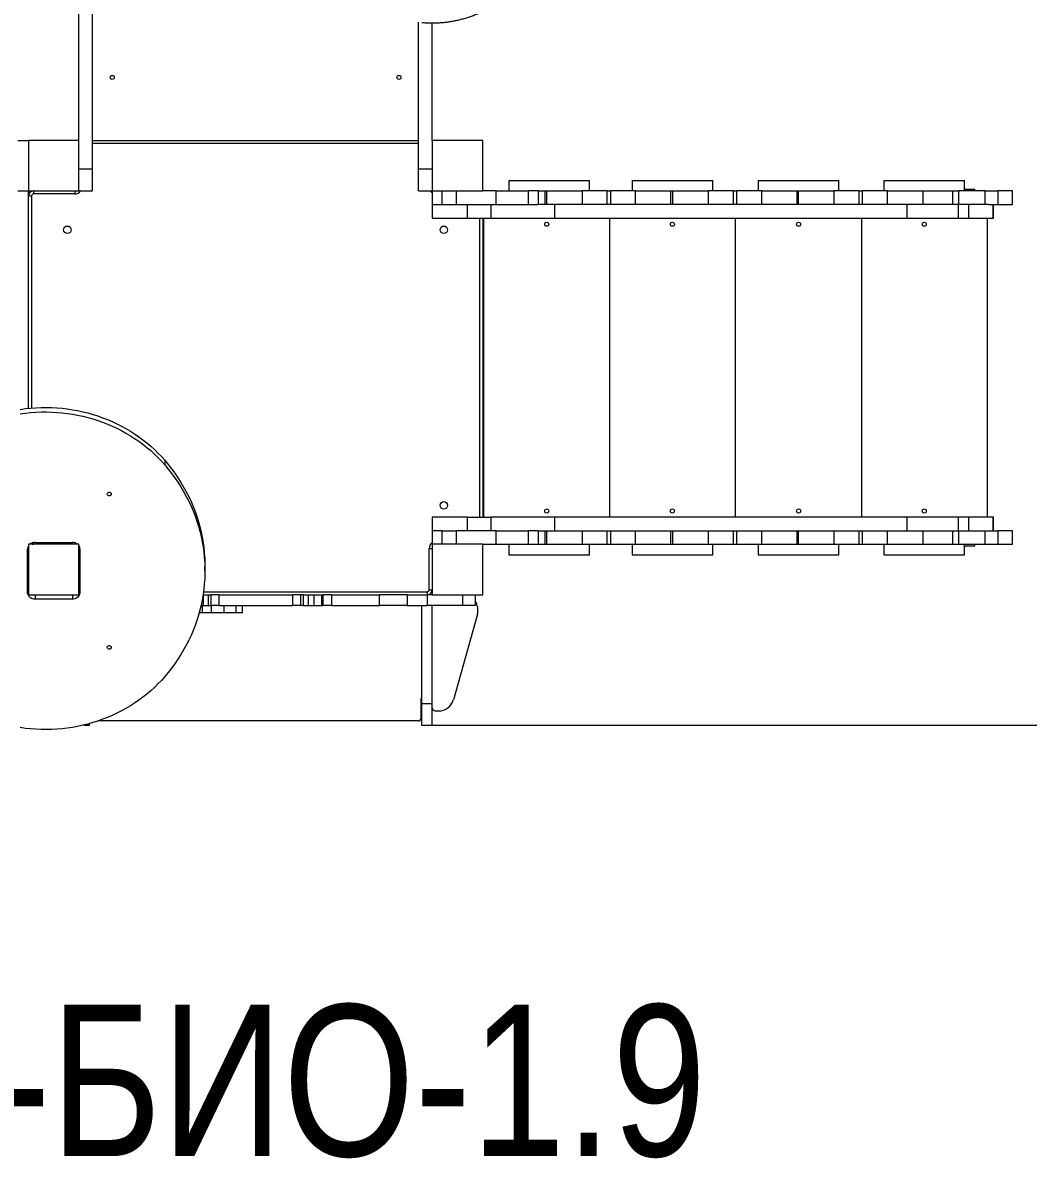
# Model space of a CAD drawing. Header units: millimetres. Extents: x -4727 to 4677, y -3642 to 4812.
# Drawn here: x -1637 to 355, y -3001 to -751 of the extents above; entities that cross this region are included whole.
import ezdxf

# ---------------------------------------------------------------- set-up
doc = ezdxf.new("R2010")
doc.units = ezdxf.units.MM
for name, color, linetype in [('DIKOM_АРТИКУЛ', 7, 'Continuous'), ('DIKOM_ОБЪЕКТ', 7, 'Continuous'), ('DIKOM_РАЗМЕР_ЗОНА', 7, 'Continuous'), ('DIKOM_РАЗМЕР_ОБЪЕКТА', 7, 'Continuous')]:
    doc.layers.add(name, color=color, linetype=linetype)
doc.styles.add('style1', font='arial.ttf', dxfattribs={"width": 0.8})
doc.dimstyles.new('1-50', dxfattribs={"dimtxt": 300, "dimasz": 200, "dimexe": 100, "dimexo": 0, "dimgap": 100, "dimtad": 1, "dimdec": 0, "dimtxsty": 'style1', "dimcen": 0, "dimclrd": 7, "dimclre": 7, "dimadec": 1, "dimazin": 2, "dimtfac": 1, "dimtdec": 0, "dimtmove": 1, "dimatfit": 3, "dimfxl": 0, "dimlwd": 25, "dimlwe": 18, "dimarcsym": 0})

# ---------------------------------------------------------------- blocks, each defined once
blk = doc.blocks.new('*D15')
at = {"layer": 'Defpoints', "color": 0, "transparency": 16777216}
for p in [(1810, 3454.8), (1810, 1556.9), (-3226.7, -1434.3)]:
    blk.add_point(p, dxfattribs=at)
at = {"layer": 'DIKOM_РАЗМЕР_ОБЪЕКТА', "color": 7, "lineweight": 18, "transparency": 16777216}
for p, q in [((-3226.7, -1434.3), (-3226.7, 3554.8)), ((1810, 1556.9), (1810, 3554.8))]:
    blk.add_line(p, q, dxfattribs=at)
at = {"layer": 'DIKOM_РАЗМЕР_ОБЪЕКТА', "color": 7, "lineweight": 25, "transparency": 16777216}
blk.add_line((-3026.7, 3454.8), (1610, 3454.8), dxfattribs=at)
at = {"layer": 'DIKOM_РАЗМЕР_ОБЪЕКТА', "color": 7, "transparency": 16777216}
for points in [[(-3026.7, 3488.1), (-3026.7, 3421.5), (-3226.7, 3454.8)], [(1610, 3488.1), (1610, 3421.5), (1810, 3454.8)]]:
    blk.add_solid(points, dxfattribs=at)
at = {"layer": 'DIKOM_РАЗМЕР_ОБЪЕКТА', "color": 0, "transparency": 16777216, "insert": (-1130.8, 3708), "char_height": 300, "attachment_point": 5, "style": 'style1'}
blk.add_mtext('5000', dxfattribs=at)
blk = doc.blocks.new('*D16')
at = {"layer": 'Defpoints', "color": 0, "transparency": 16777216}
for p in [(1490, 2082.3), (2958.8, 2082.3), (-836.2, -2142.3)]:
    blk.add_point(p, dxfattribs=at)
at = {"layer": 'DIKOM_РАЗМЕР_ОБЪЕКТА', "color": 7, "lineweight": 18, "transparency": 16777216}
for p, q in [((1490, 2082.3), (3058.8, 2082.3)), ((-836.2, -2142.3), (3058.8, -2142.3))]:
    blk.add_line(p, q, dxfattribs=at)
at = {"layer": 'DIKOM_РАЗМЕР_ОБЪЕКТА', "color": 7, "lineweight": 25, "transparency": 16777216}
blk.add_line((2958.8, -1942.3), (2958.8, 1882.3), dxfattribs=at)
at = {"layer": 'DIKOM_РАЗМЕР_ОБЪЕКТА', "color": 7, "transparency": 16777216}
for points in [[(2925.5, 1882.3), (2992.1, 1882.3), (2958.8, 2082.3)], [(2925.5, -1942.3), (2992.1, -1942.3), (2958.8, -2142.3)]]:
    blk.add_solid(points, dxfattribs=at)
at = {"layer": 'DIKOM_РАЗМЕР_ОБЪЕКТА', "color": 0, "transparency": 16777216, "insert": (2705.6, -974.7), "char_height": 300, "attachment_point": 5, "rotation": 90, "style": 'style1'}
blk.add_mtext('4200', dxfattribs=at)
blk = doc.blocks.new('*D14')
at = {"layer": 'Defpoints', "color": 0, "transparency": 16777216}
for p in [(3933.7, 4362.3), (3933.7, 1611), (-4726.7, -2207.4)]:
    blk.add_point(p, dxfattribs=at)
at = {"layer": 'DIKOM_РАЗМЕР_ЗОНА', "color": 7, "lineweight": 18, "transparency": 16777216}
for p, q in [((-4726.7, -2207.4), (-4726.7, 4462.3)), ((3933.7, 1611), (3933.7, 4462.3))]:
    blk.add_line(p, q, dxfattribs=at)
at = {"layer": 'DIKOM_РАЗМЕР_ЗОНА', "color": 7, "lineweight": 25, "transparency": 16777216}
blk.add_line((-4526.7, 4362.3), (3733.7, 4362.3), dxfattribs=at)
at = {"layer": 'DIKOM_РАЗМЕР_ЗОНА', "color": 7, "transparency": 16777216}
for points in [[(-4526.7, 4395.6), (-4526.7, 4329), (-4726.7, 4362.3)], [(3733.7, 4395.6), (3733.7, 4329), (3933.7, 4362.3)]]:
    blk.add_solid(points, dxfattribs=at)
at = {"layer": 'DIKOM_РАЗМЕР_ЗОНА', "color": 0, "transparency": 16777216, "insert": (-1226.3, 4615.5), "char_height": 300, "attachment_point": 5, "style": 'style1'}
blk.add_mtext('8650', dxfattribs=at)

msp = doc.modelspace()

# ---------------------------------------------------------------- linework, layer by layer
at = {"layer": 'DIKOM_ОБЪЕКТ', "color": 7, "linetype": 'Continuous', "lineweight": 15}
for p, q in [((-1525.7, -984.3), (-1525.7, -596.4)), ((-1498.7, -1040.6), (-1498.7, -607.4)), ((-852.7, -1040.6), (-852.7, -749.8)), ((-825.7, -984.3), (-825.7, -751.5)), ((-1646.7, -984.3), (-1625.7, -984.3)), ((-1625.7, -984.3), (-1625.7, -1084.3)), ((-1525.7, -984.3), (-1625.7, -984.3)), ((-1525.7, -1084.3), (-1525.7, -984.3)), ((-1498.7, -984.3), (-852.7, -984.3)), ((-1498.7, -984.3), (-852.7, -984.3)), ((-825.7, -984.3), (-825.7, -1084.3)), ((-725.7, -984.3), (-825.7, -984.3)), ((-725.7, -1084.3), (-725.7, -984.3)), ((-852.7, -990.3), (-1498.7, -990.3)), ((-1525.7, -1040.6), (-1498.7, -1040.6)), ((-1498.7, -1084.3), (-1498.7, -1040.6)), ((-852.7, -1040.6), (-825.7, -1040.6)), ((-852.7, -1084.3), (-852.7, -1040.6)), ((-674.1, -1063.3), (-674.1, -1084.3)), ((-674.1, -1063.3), (-514.1, -1063.3)), ((-514.1, -1084.3), (-514.1, -1063.3)), ((-429.8, -1063.3), (-429.8, -1084.3)), ((-429.8, -1063.3), (-269.8, -1063.3)), ((-269.8, -1084.3), (-269.8, -1063.3)), ((-179.8, -1063.3), (-179.8, -1084.3)), ((-179.8, -1063.3), (-19.8, -1063.3)), ((-19.8, -1084.3), (-19.8, -1063.3)), ((69.2, -1063.3), (69.2, -1084.3)), ((69.2, -1063.3), (229.2, -1063.3)), ((229.2, -1084.3), (229.2, -1063.3)), ((-1646.7, -1084.3), (-1625.7, -1084.3)), ((-1625.7, -1514.9), (-1625.7, -1084.3)), ((-1625.7, -1084.3), (-1525.7, -1084.3)), ((-1625.7, -1094.3), (-1619.7, -1094.3)), ((-1619.7, -1094.3), (-1619.7, -1514.4)), ((-1615.7, -1084.3), (-1615.7, -1090.3)), ((-1533.7, -1090.3), (-1615.7, -1090.3)), ((-1533.7, -1084.3), (-1533.7, -1090.3)), ((-1525.7, -1084.3), (-1498.7, -1084.3)), ((-852.7, -1084.3), (-825.7, -1084.3)), ((-825.8, -1084.3), (-825.8, -1111.3)), ((-825.7, -1084.3), (-825.7, -1111.3)), ((-825.7, -1084.3), (-725.7, -1084.3)), ((-805.7, -1111.3), (-805.7, -1084.3)), ((-778.5, -1084.3), (-778.5, -1111.3)), ((-698.7, -1084.3), (-725.7, -1084.3)), ((-698.7, -1111.3), (-698.7, -1084.3)), ((-698.7, -1084.3), (-635.6, -1084.3)), ((-635.6, -1084.3), (-635.6, -1111.3)), ((-615.4, -1084.3), (-635.6, -1084.3)), ((-615.4, -1111.3), (-615.4, -1084.3)), ((-615.4, -1084.3), (-601.8, -1084.3)), ((-601.8, -1111.3), (-601.8, -1084.3)), ((-601.8, -1084.3), (-598.8, -1084.3)), ((-598.8, -1111.3), (-598.8, -1084.3)), ((-598.8, -1084.3), (-528.8, -1084.3)), ((-528.8, -1084.3), (-528.8, -1111.3)), ((-478.8, -1084.3), (-528.8, -1084.3)), ((-478.8, -1111.3), (-478.8, -1084.3)), ((-478.8, -1084.3), (-472.8, -1084.3)), ((-472.8, -1084.3), (-472.8, -1111.3)), ((-422.8, -1084.3), (-472.8, -1084.3)), ((-422.8, -1111.3), (-422.8, -1084.3)), ((-422.8, -1084.3), (-352.8, -1084.3)), ((-352.8, -1111.3), (-352.8, -1084.3)), ((-352.8, -1084.3), (-348.8, -1084.3)), ((-348.8, -1111.3), (-348.8, -1084.3)), ((-348.8, -1084.3), (-278.8, -1084.3)), ((-278.8, -1084.3), (-278.8, -1111.3)), ((-228.8, -1084.3), (-278.8, -1084.3)), ((-228.8, -1111.3), (-228.8, -1084.3)), ((-228.8, -1084.3), (-222.8, -1084.3)), ((-222.8, -1084.3), (-222.8, -1111.3)), ((-172.8, -1084.3), (-222.8, -1084.3)), ((-172.8, -1111.3), (-172.8, -1084.3)), ((-172.8, -1084.3), (-102.8, -1084.3)), ((-102.8, -1111.3), (-102.8, -1084.3)), ((-102.8, -1084.3), (-99.8, -1084.3)), ((-99.8, -1111.3), (-99.8, -1084.3)), ((-99.8, -1084.3), (-29.8, -1084.3)), ((-29.8, -1084.3), (-29.8, -1111.3)), ((20.2, -1084.3), (-29.8, -1084.3)), ((20.2, -1111.3), (20.2, -1084.3)), ((20.2, -1084.3), (26.2, -1084.3)), ((26.2, -1084.3), (26.2, -1111.3)), ((76.2, -1084.3), (26.2, -1084.3)), ((76.2, -1111.3), (76.2, -1084.3)), ((76.2, -1084.3), (147.2, -1084.3)), ((147.2, -1111.3), (147.2, -1084.3)), ((147.2, -1084.3), (206.1, -1084.3)), ((206.1, -1111.3), (206.1, -1084.3)), ((206.1, -1084.3), (216.9, -1084.3)), ((216.9, -1084.3), (216.9, -1111.3)), ((269.8, -1084.3), (216.9, -1084.3)), ((249.2, -1081.3), (229.2, -1081.3)), ((249.2, -1084.3), (249.2, -1081.3)), ((269.8, -1111.3), (269.8, -1084.3)), ((269.8, -1084.3), (295, -1084.3)), ((295, -1084.3), (295, -1111.3)), ((324.2, -1084.3), (295, -1084.3)), ((324.2, -1111.3), (324.2, -1084.3)), ((-825.8, -1111.3), (-825.8, -1138.3)), ((-825.7, -1111.3), (-825.8, -1111.3)), ((-825.7, -1111.3), (-805.7, -1111.3)), ((-805.7, -1111.3), (-778.5, -1111.3)), ((-778.5, -1111.3), (-698.7, -1111.3)), ((-755.8, -1138.3), (-755.8, -1111.3)), ((-709.8, -1111.3), (-709.8, -1138.3)), ((-698.7, -1111.3), (-635.6, -1111.3)), ((-635.6, -1111.3), (-616.2, -1111.3)), ((-583.3, -1111.3), (-616.2, -1111.3)), ((-583.3, -1111.3), (-583.3, -1138.3)), ((114.7, -1111.3), (-583.3, -1111.3)), ((114.7, -1111.3), (114.7, -1138.3)), ((216.6, -1111.3), (114.7, -1111.3)), ((216.6, -1111.3), (216.6, -1138.3)), ((236.7, -1111.3), (216.6, -1111.3)), ((236.7, -1111.3), (236.7, -1138.3)), ((276.5, -1111.3), (236.7, -1111.3)), ((276.5, -1111.3), (295, -1111.3)), ((285.4, -1111.3), (285.4, -1138.3)), ((286.1, -1138.3), (286.1, -1111.3)), ((295, -1111.3), (324.2, -1111.3)), ((-825.8, -1138.3), (-755.8, -1138.3)), ((-755.8, -1138.3), (-709.8, -1138.3)), ((-731.7, -1730.3), (-731.7, -1138.3)), ((-725.7, -1138.3), (-725.7, -1730.3)), ((-723.8, -1138.3), (-723.8, -1730.3)), ((-709.8, -1138.3), (-583.3, -1138.3)), ((-583.3, -1138.3), (114.7, -1138.3)), ((-473.8, -1730.3), (-473.8, -1138.3)), ((-224.8, -1730.3), (-224.8, -1138.3)), ((25.2, -1730.3), (25.2, -1138.3)), ((114.7, -1138.3), (216.6, -1138.3)), ((216.6, -1138.3), (236.7, -1138.3)), ((236.7, -1138.3), (285.4, -1138.3)), ((274.2, -1730.3), (274.2, -1138.3)), ((285.4, -1138.3), (286.1, -1138.3)), ((-1355.8, -1617.9), (-1355.8, -1626.8)), ((-825.8, -1730.3), (-825.8, -1757.3)), ((-755.8, -1730.3), (-825.8, -1730.3)), ((-755.8, -1757.3), (-755.8, -1730.3)), ((-755.8, -1730.3), (-709.8, -1730.3)), ((-709.8, -1730.3), (-709.8, -1757.3)), ((-583.3, -1730.3), (-709.8, -1730.3)), ((-583.3, -1730.3), (-583.3, -1757.3)), ((114.7, -1730.3), (-583.3, -1730.3)), ((114.7, -1730.3), (114.7, -1757.3)), ((216.6, -1730.3), (114.7, -1730.3)), ((216.6, -1730.3), (216.6, -1757.3)), ((236.7, -1730.3), (216.6, -1730.3)), ((236.7, -1730.3), (236.7, -1757.3)), ((285.4, -1730.3), (236.7, -1730.3)), ((285.4, -1730.3), (285.4, -1757.3)), ((286.1, -1730.3), (285.4, -1730.3)), ((286.1, -1757.3), (286.1, -1730.3)), ((-825.8, -1757.3), (-825.7, -1757.3)), ((-825.8, -1757.3), (-825.8, -1784.3)), ((-825.7, -1757.3), (-825.7, -1784.3)), ((-805.7, -1757.3), (-825.7, -1757.3)), ((-805.7, -1784.3), (-805.7, -1757.3)), ((-805.7, -1757.3), (-778.5, -1757.3)), ((-778.5, -1757.3), (-778.5, -1784.3)), ((-698.7, -1757.3), (-778.5, -1757.3)), ((-698.7, -1784.3), (-698.7, -1757.3)), ((-698.7, -1757.3), (-635.6, -1757.3)), ((-635.6, -1757.3), (-635.6, -1784.3)), ((-616.2, -1757.3), (-635.6, -1757.3)), ((-616.2, -1757.3), (-583.3, -1757.3)), ((-615.4, -1784.3), (-615.4, -1757.3)), ((-601.8, -1784.3), (-601.8, -1757.3)), ((-598.8, -1784.3), (-598.8, -1757.3)), ((-583.3, -1757.3), (114.7, -1757.3)), ((-528.8, -1757.3), (-528.8, -1784.3)), ((-478.8, -1784.3), (-478.8, -1757.3)), ((-472.8, -1757.3), (-472.8, -1784.3)), ((-422.8, -1784.3), (-422.8, -1757.3)), ((-352.8, -1784.3), (-352.8, -1757.3)), ((-348.8, -1784.3), (-348.8, -1757.3)), ((-278.8, -1757.3), (-278.8, -1784.3)), ((-228.8, -1784.3), (-228.8, -1757.3)), ((-222.8, -1757.3), (-222.8, -1784.3)), ((-172.8, -1784.3), (-172.8, -1757.3)), ((-102.8, -1784.3), (-102.8, -1757.3)), ((-99.8, -1784.3), (-99.8, -1757.3)), ((-29.8, -1757.3), (-29.8, -1784.3)), ((20.2, -1784.3), (20.2, -1757.3)), ((26.2, -1757.3), (26.2, -1784.3)), ((76.2, -1784.3), (76.2, -1757.3)), ((114.7, -1757.3), (216.6, -1757.3)), ((147.2, -1784.3), (147.2, -1757.3)), ((206.1, -1784.3), (206.1, -1757.3)), ((216.6, -1757.3), (236.7, -1757.3)), ((216.9, -1757.3), (216.9, -1784.3)), ((236.7, -1757.3), (276.5, -1757.3)), ((269.8, -1784.3), (269.8, -1757.3)), ((276.5, -1757.3), (295, -1757.3)), ((295, -1757.3), (295, -1784.3)), ((324.2, -1757.3), (295, -1757.3)), ((324.2, -1784.3), (324.2, -1757.3)), ((-1627.7, -1879.2), (-1627.7, -1794.1)), ((-1525.7, -1784.3), (-1625.7, -1784.3)), ((-1625.7, -1784.3), (-1625.7, -1884.3)), ((-1615.7, -1784.3), (-1615.7, -1780.8)), ((-1612.7, -1780.5), (-1538.7, -1780.5)), ((-1533.7, -1784.3), (-1533.7, -1781.3)), ((-1525.7, -1884.3), (-1525.7, -1784.3)), ((-1523.7, -1794.1), (-1523.7, -1879.2)), ((-831.7, -1874.3), (-831.7, -1792.3)), ((-831.7, -1792.3), (-825.7, -1792.3)), ((-825.8, -1784.3), (-825.7, -1784.3)), ((-725.7, -1784.3), (-825.7, -1784.3)), ((-825.7, -1784.3), (-825.7, -1884.3)), ((-725.7, -1784.3), (-698.7, -1784.3)), ((-725.7, -1884.3), (-725.7, -1784.3)), ((-698.7, -1784.3), (-635.6, -1784.3)), ((-674.1, -1784.3), (-674.1, -1805.3)), ((-635.6, -1784.3), (-615.4, -1784.3)), ((-615.4, -1784.3), (-601.8, -1784.3)), ((-601.8, -1784.3), (-598.8, -1784.3)), ((-598.8, -1784.3), (-528.8, -1784.3)), ((-528.8, -1784.3), (-478.8, -1784.3)), ((-514.1, -1805.3), (-514.1, -1784.3)), ((-478.8, -1784.3), (-472.8, -1784.3)), ((-472.8, -1784.3), (-422.8, -1784.3)), ((-429.8, -1784.3), (-429.8, -1805.3)), ((-422.8, -1784.3), (-352.8, -1784.3)), ((-352.8, -1784.3), (-348.8, -1784.3)), ((-348.8, -1784.3), (-278.8, -1784.3)), ((-278.8, -1784.3), (-228.8, -1784.3)), ((-269.8, -1805.3), (-269.8, -1784.3)), ((-228.8, -1784.3), (-222.8, -1784.3)), ((-222.8, -1784.3), (-172.8, -1784.3)), ((-179.8, -1784.3), (-179.8, -1805.3)), ((-172.8, -1784.3), (-102.8, -1784.3)), ((-102.8, -1784.3), (-99.8, -1784.3)), ((-99.8, -1784.3), (-29.8, -1784.3)), ((-29.8, -1784.3), (20.2, -1784.3)), ((-19.8, -1805.3), (-19.8, -1784.3)), ((20.2, -1784.3), (26.2, -1784.3)), ((26.2, -1784.3), (76.2, -1784.3)), ((69.2, -1784.3), (69.2, -1805.3)), ((76.2, -1784.3), (147.2, -1784.3)), ((147.2, -1784.3), (206.1, -1784.3)), ((206.1, -1784.3), (216.9, -1784.3)), ((216.9, -1784.3), (269.8, -1784.3)), ((229.2, -1805.3), (229.2, -1784.3)), ((229.2, -1787.3), (249.2, -1787.3)), ((249.2, -1787.3), (249.2, -1784.3)), ((269.8, -1784.3), (295, -1784.3)), ((295, -1784.3), (324.2, -1784.3)), ((-674.1, -1805.3), (-514.1, -1805.3)), ((-429.8, -1805.3), (-269.8, -1805.3)), ((-179.8, -1805.3), (-19.8, -1805.3)), ((69.2, -1805.3), (229.2, -1805.3)), ((-1276.2, -1836.7), (-1276.2, -1827.8)), ((-1625.7, -1884.3), (-1525.7, -1884.3)), ((-1612.7, -1884.3), (-1612.7, -1892.8)), ((-1538.7, -1884.3), (-1538.7, -1892.8)), ((-1279.8, -1884.3), (-1279.9, -1884.3)), ((-1279.8, -1884.3), (-1279.8, -1905.3)), ((-1279.8, -1884.3), (-1270, -1884.3)), ((-1279, -1878.3), (-835.7, -1878.3)), ((-1270, -1884.3), (-1270, -1905.3)), ((-1270, -1884.3), (-1264.7, -1884.3)), ((-1264.7, -1884.3), (-1264.7, -1905.3)), ((-1248.4, -1884.3), (-1264.7, -1884.3)), ((-1248.4, -1884.3), (-1248.4, -1905.3)), ((-1248.4, -1884.3), (-1102.9, -1884.3)), ((-1102.9, -1884.3), (-1102.9, -1905.3)), ((-1086.6, -1884.3), (-1102.9, -1884.3)), ((-1086.6, -1884.3), (-1086.6, -1905.3)), ((-1081.3, -1884.3), (-1086.6, -1884.3)), ((-1081.3, -1884.3), (-1081.3, -1905.3)), ((-1081.3, -1884.3), (-1071.5, -1884.3)), ((-1071.5, -1884.3), (-1071.5, -1905.3)), ((-1071.5, -1884.3), (-1060.4, -1884.3)), ((-1060.4, -1884.3), (-1060.4, -1905.3)), ((-1060.4, -1884.3), (-1045, -1884.3)), ((-1045, -1884.3), (-1045, -1905.3)), ((-1045, -1884.3), (-1042.3, -1884.3)), ((-1042.3, -1884.3), (-1042.3, -1905.3)), ((-1025.6, -1884.3), (-1042.3, -1884.3)), ((-1025.6, -1884.3), (-1025.6, -1905.3)), ((-1025.6, -1884.3), (-930.9, -1884.3)), ((-930.9, -1884.3), (-930.9, -1905.3)), ((-875.7, -1884.3), (-930.9, -1884.3)), ((-875.7, -1884.3), (-875.7, -1905.3)), ((-875.7, -1884.3), (-835.7, -1884.3)), ((-835.7, -1878.3), (-835.7, -1884.3)), ((-835.7, -1884.3), (-835.7, -1905.3)), ((-825.7, -1884.3), (-835.7, -1884.3)), ((-831.7, -1874.3), (-825.7, -1874.3)), ((-825.7, -1884.3), (-725.7, -1884.3)), ((-765.7, -1884.3), (-765.7, -1905.3)), ((-740.7, -1884.3), (-740.7, -1905.3)), ((-1538.7, -1892.8), (-1612.7, -1892.8)), ((-1279.8, -1905.3), (-1283.9, -1905.3)), ((-1280.7, -1920.3), (-1280.7, -1905.3)), ((-1279.8, -1905.3), (-1270, -1905.3)), ((-1270, -1905.3), (-1264.7, -1905.3)), ((-1248.4, -1905.3), (-1264.7, -1905.3)), ((-1262.8, -1920.3), (-1262.8, -1905.3)), ((-1248.4, -1905.3), (-1102.9, -1905.3)), ((-1238.3, -1920.3), (-1238.3, -1905.3)), ((-1214.5, -1920.3), (-1214.5, -1905.3)), ((-1201.4, -1920.3), (-1201.4, -1905.3)), ((-1086.6, -1905.3), (-1102.9, -1905.3)), ((-1081.3, -1905.3), (-1086.6, -1905.3)), ((-1081.3, -1905.3), (-1071.5, -1905.3)), ((-1071.5, -1905.3), (-1060.4, -1905.3)), ((-1060.4, -1905.3), (-1045, -1905.3)), ((-1045, -1905.3), (-1042.3, -1905.3)), ((-1025.6, -1905.3), (-1042.3, -1905.3)), ((-1025.6, -1905.3), (-930.9, -1905.3)), ((-875.7, -1905.3), (-930.9, -1905.3)), ((-875.7, -1905.3), (-835.7, -1905.3)), ((-846.7, -1905.3), (-846.7, -2099.7)), ((-765.7, -1905.3), (-835.7, -1905.3)), ((-825.7, -2099.7), (-825.7, -1905.3)), ((-740.7, -1905.3), (-765.7, -1905.3)), ((-1280.7, -1920.3), (-1287.7, -1920.3)), ((-1262.8, -1920.3), (-1280.7, -1920.3)), ((-1238.3, -1920.3), (-1262.8, -1920.3)), ((-1214.5, -1920.3), (-1238.3, -1920.3)), ((-1201.4, -1920.3), (-1214.5, -1920.3)), ((-736.3, -1922.4), (-783.9, -2092.4)), ((-847.7, -2128.3), (-847.7, -2090.3)), ((-846.7, -2099.7), (-825.7, -2099.7)), ((-846.7, -2099.7), (-846.7, -2142.3)), ((-825.7, -2142.3), (-825.7, -2099.7)), ((-819.7, -2114.3), (-812.8, -2114.3)), ((-853.7, -2134.3), (-1488.2, -2134.3)), ((-1516.2, -2142.3), (-1504.7, -2142.3)), ((-1504.7, -2142.3), (-1504.7, -2139.4)), ((-846.7, -2142.3), (-825.7, -2142.3))]:
    msp.add_line(p, q, dxfattribs=at)
at = {"layer": 'DIKOM_ОБЪЕКТ', "color": 7, "linetype": 'Continuous', "lineweight": 15, "flags": 128}
for points in [[(-1642.1, -1517), (-1631.8, -1515.6), (-1621.5, -1514.5), (-1611.1, -1513.8), (-1600.7, -1513.3), (-1590.3, -1513.2), (-1579.9, -1513.5), (-1569.5, -1514), (-1559.2, -1514.9), (-1548.9, -1516.1), (-1538.6, -1517.6), (-1528.4, -1519.5), (-1518.3, -1521.7), (-1508.2, -1524.1), (-1498.3, -1526.9), (-1488.5, -1530.1), (-1478.8, -1533.5), (-1469.2, -1537.2), (-1459.8, -1541.2), (-1450.6, -1545.5), (-1441.5, -1550.1), (-1432.6, -1555), (-1423.9, -1560.2), (-1415.4, -1565.6), (-1407.1, -1571.3), (-1399, -1577.3), (-1391.2, -1583.5), (-1383.6, -1589.9), (-1376.2, -1596.6), (-1369.1, -1603.5), (-1362.3, -1610.6), (-1355.8, -1617.9)], [(-1642.1, -1525.9), (-1631.8, -1524.5), (-1621.5, -1523.4), (-1611.1, -1522.6), (-1600.7, -1522.2), (-1590.3, -1522.1), (-1579.9, -1522.3), (-1569.5, -1522.9), (-1559.2, -1523.8), (-1548.9, -1525), (-1538.6, -1526.5), (-1528.4, -1528.4), (-1518.3, -1530.5), (-1508.2, -1533), (-1498.3, -1535.8), (-1488.5, -1538.9), (-1478.8, -1542.4), (-1469.2, -1546.1), (-1459.8, -1550.1), (-1450.6, -1554.4), (-1441.5, -1559), (-1432.6, -1563.9), (-1423.9, -1569.1), (-1415.4, -1574.5), (-1407.1, -1580.2), (-1399, -1586.1), (-1391.2, -1592.3), (-1383.6, -1598.8), (-1376.2, -1605.5), (-1369.1, -1612.4), (-1362.3, -1619.5), (-1355.8, -1626.8)], [(-1355.8, -1617.9), (-1348.8, -1626.3), (-1342.1, -1634.9), (-1335.7, -1643.7), (-1329.6, -1652.6), (-1323.8, -1661.7), (-1318.3, -1671), (-1313.1, -1680.4), (-1308.3, -1689.9), (-1303.7, -1699.6), (-1299.6, -1709.4), (-1295.7, -1719.3), (-1292.2, -1729.4), (-1289, -1739.5), (-1286.2, -1749.7), (-1283.7, -1759.9), (-1281.6, -1770.3), (-1279.8, -1780.6), (-1278.4, -1791.1), (-1277.3, -1801.5), (-1276.6, -1812), (-1276.2, -1822.5), (-1276.2, -1827.8)], [(-1355.8, -1626.8), (-1348.8, -1635.2), (-1342.1, -1643.8), (-1335.7, -1652.6), (-1329.6, -1661.5), (-1323.8, -1670.6), (-1318.3, -1679.9), (-1313.1, -1689.3), (-1308.3, -1698.8), (-1303.7, -1708.5), (-1299.6, -1718.3), (-1295.7, -1728.2), (-1292.2, -1738.2), (-1289, -1748.3), (-1286.2, -1758.5), (-1283.7, -1768.8), (-1281.6, -1779.1), (-1279.8, -1789.5), (-1278.4, -1800), (-1277.3, -1810.4), (-1276.6, -1820.9), (-1276.2, -1831.4), (-1276.2, -1841.9), (-1276.6, -1852.4), (-1277.3, -1862.9), (-1278.4, -1873.4), (-1279.8, -1883.8), (-1281.6, -1894.2), (-1283.7, -1904.6), (-1286.2, -1914.8), (-1289, -1925), (-1292.2, -1935.1), (-1295.7, -1945.1), (-1299.6, -1955.1), (-1303.7, -1964.9), (-1308.3, -1974.5), (-1313.1, -1984.1), (-1318.3, -1993.5), (-1323.8, -2002.8), (-1329.6, -2011.9), (-1335.7, -2020.8), (-1342.1, -2029.6), (-1348.8, -2038.2), (-1355.8, -2046.5)], [(-1465.7, -1688.5), (-1466.8, -1688.3), (-1467.9, -1687.9), (-1468.8, -1687.1), (-1469.4, -1686.2), (-1469.7, -1685.1), (-1469.6, -1684.1), (-1469.1, -1683), (-1468.4, -1682.2), (-1467.4, -1681.6), (-1466.3, -1681.3), (-1465.1, -1681.3), (-1463.9, -1681.6), (-1462.9, -1682.2), (-1462.2, -1683), (-1461.8, -1684.1), (-1461.7, -1685.1), (-1461.9, -1686.2), (-1462.5, -1687.1), (-1463.4, -1687.9), (-1464.5, -1688.3), (-1465.7, -1688.5)], [(-1612.7, -1892.8), (-1615, -1892.7), (-1617.3, -1892.2), (-1619.5, -1891.4), (-1621.5, -1890.2), (-1623.3, -1888.9), (-1624.8, -1887.2), (-1626, -1885.4), (-1626.9, -1883.4), (-1627.5, -1881.4), (-1627.7, -1879.2)], [(-1523.7, -1879.2), (-1523.9, -1881.4), (-1524.4, -1883.4), (-1525.3, -1885.4), (-1526.5, -1887.2), (-1528.1, -1888.9), (-1529.9, -1890.2), (-1531.9, -1891.4), (-1534, -1892.2), (-1536.3, -1892.7), (-1538.7, -1892.8)], [(-1465.7, -1992.1), (-1466.8, -1992), (-1467.9, -1991.5), (-1468.8, -1990.8), (-1469.4, -1989.8), (-1469.7, -1988.8), (-1469.6, -1987.7), (-1469.1, -1986.7), (-1468.4, -1985.8), (-1467.4, -1985.2), (-1466.3, -1984.9), (-1465.1, -1984.9), (-1463.9, -1985.2), (-1462.9, -1985.8), (-1462.2, -1986.7), (-1461.8, -1987.7), (-1461.7, -1988.8), (-1461.9, -1989.8), (-1462.5, -1990.8), (-1463.4, -1991.5), (-1464.5, -1992), (-1465.7, -1992.1)], [(-1355.8, -2046.5), (-1362.3, -2053.9), (-1369.1, -2061), (-1376.2, -2067.9), (-1383.6, -2074.6), (-1391.2, -2081), (-1399, -2087.2), (-1407.1, -2093.2), (-1415.4, -2098.9), (-1423.9, -2104.3), (-1432.6, -2109.5), (-1441.5, -2114.4), (-1450.6, -2119), (-1459.8, -2123.3), (-1469.2, -2127.3), (-1478.8, -2131), (-1488.5, -2134.4), (-1498.3, -2137.5), (-1508.2, -2140.3), (-1518.3, -2142.8), (-1528.4, -2145), (-1538.6, -2146.9), (-1548.9, -2148.4), (-1559.2, -2149.6), (-1569.5, -2150.5), (-1579.9, -2151), (-1590.3, -2151.3), (-1600.7, -2151.2), (-1611.1, -2150.7), (-1621.5, -2150), (-1631.8, -2148.9), (-1642.1, -2147.5)]]:
    msp.add_lwpolyline(points, dxfattribs=at)
at = {"layer": 'DIKOM_ОБЪЕКТ', "color": 7, "linetype": 'Continuous', "lineweight": 15}
for centre, radius in [((-1459.7, -859.3), 4), ((-891.7, -859.3), 4), ((-598.8, -1150.3), 4), ((-349.8, -1150.3), 4), ((-99.8, -1150.3), 4), ((149.2, -1150.3), 4), ((-1548.7, -1161.3), 7.5), ((-802.7, -1161.3), 7.5), ((-802.7, -1707.3), 7.5), ((-598.8, -1718.3), 4), ((-349.8, -1718.3), 4), ((-99.8, -1718.3), 4), ((149.2, -1718.3), 4)]:
    msp.add_circle(centre, radius, dxfattribs=at)
for centre, radius, start, end in [((-1615.7, -1094.3), 10, 90, 180), ((-1615.7, -1094.3), 4, 90, 180), ((-1533.7, -1076.3), 14, 270, 325.1501), ((-817.7, -1076.3), 14, 214.8499, 234.2894), ((-1615, -1794.2), 12.7, 147.3666, 179.7692), ((-1612.8, -1796.4), 15.9, 89.6196, 130.5819), ((-1615.7, -1774.3), 10, 237.8764, 270), ((-1538.5, -1796.3), 15.8, 49.3498, 90.4485), ((-1536.3, -1794.2), 12.7, 0.2305, 32.6337), ((-817.7, -1792.3), 14, 125.7106, 180), ((-1615, -1870.3), 12.7, 180.2313, 212.6329), ((-1536.3, -1870.3), 12.7, 327.3667, 359.7691), ((-835.7, -1874.3), 4, 270, 0), ((-835.7, -1874.3), 10, 270, 0), ((-765.2, -1914.3), 30, 344.3578, 35.0691), ((-841.7, -2090.3), 6, 146.4429, 180), ((-819.7, -2108.3), 6, 180, 270), ((-812.8, -2084.3), 30, 270, 344.3578), ((-853.7, -2128.3), 6, 270, 0)]:
    msp.add_arc(centre, radius, start, end, dxfattribs=at)
msp.add_open_spline([(-846.1, -750.5), (-844.6, -750.7), (-840.5, -751), (-833.7, -751.4), (-825.6, -751.6), (-817.4, -751.5), (-809.2, -751), (-801, -750.2), (-792.8, -749.2), (-784.6, -747.8), (-776.4, -746.2), (-768.2, -744.2), (-760, -741.9), (-751.9, -739.4), (-743.9, -736.5), (-735.9, -733.4), (-727.9, -730), (-720.1, -726.3), (-712.3, -722.3), (-704.7, -718), (-697.1, -713.5), (-689.7, -708.7), (-682.4, -703.7), (-675.2, -698.4), (-668.1, -692.9), (-661.2, -687.1), (-656.3, -682.8), (-653.6, -680.3), (-653.2, -679.9)], degree=3, knots=[0, 0, 0, 0, 0.021585, 0.061911, 0.102244, 0.142588, 0.182943, 0.22331, 0.263688, 0.304076, 0.344474, 0.384883, 0.425301, 0.465728, 0.506164, 0.546607, 0.587058, 0.627515, 0.667978, 0.708447, 0.74892, 0.789399, 0.829881, 0.870366, 0.910855, 0.951347, 0.991841, 1, 1, 1, 1], dxfattribs=at)

# ---------------------------------------------------------------- texts
at = {"layer": 'DIKOM_АРТИКУЛ', "color": 7, "linetype": 'Continuous', "lineweight": 15, "insert": (-2372.2, -2696.3), "char_height": 300, "width": 1667.537, "attachment_point": 1, "style": 'style1'}
msp.add_mtext('ИКС-БИО-1.9', dxfattribs=at)

# ---------------------------------------------------------------- dimensions: what is measured, and where the dimension line sits
at = {"layer": 'DIKOM_РАЗМЕР_ЗОНА'}
dim = msp.add_linear_dim(base=(3933.7, 4362.3), p1=(-4726.7, -2207.4), p2=(3933.7, 1611), text='8650', dimstyle='1-50', override={"dimscale": 1, "dimtix": 0, "dimtofl": 1, "dimtmove": 1, "dimatfit": 3}, dxfattribs=at)
dim.commit()
dim.dimension.update_dxf_attribs({"geometry": '*D14', "text_midpoint": (-1226.3, 4362.3), "dimtype": 160})
at = {"layer": 'DIKOM_РАЗМЕР_ОБЪЕКТА'}
dim = msp.add_linear_dim(base=(1810, 3454.8), p1=(-3226.7, -1434.3), p2=(1810, 1556.9), text='5000', dimstyle='1-50', override={"dimscale": 1, "dimtix": 0, "dimtofl": 1, "dimtmove": 1, "dimatfit": 3}, dxfattribs=at)
dim.commit()
dim.dimension.update_dxf_attribs({"geometry": '*D15', "text_midpoint": (-1130.8, 3454.8), "dimtype": 160})
dim = msp.add_linear_dim(base=(2958.8, 2082.3), p1=(-836.2, -2142.3), p2=(1490, 2082.3), angle=90, text='4200', dimstyle='1-50', override={"dimscale": 1, "dimtix": 0, "dimtofl": 1, "dimtmove": 1, "dimatfit": 3}, dxfattribs=at)
dim.commit()
dim.dimension.update_dxf_attribs({"geometry": '*D16', "text_midpoint": (2958.8, -974.7), "dimtype": 160})

doc.saveas('drawing.dxf')
